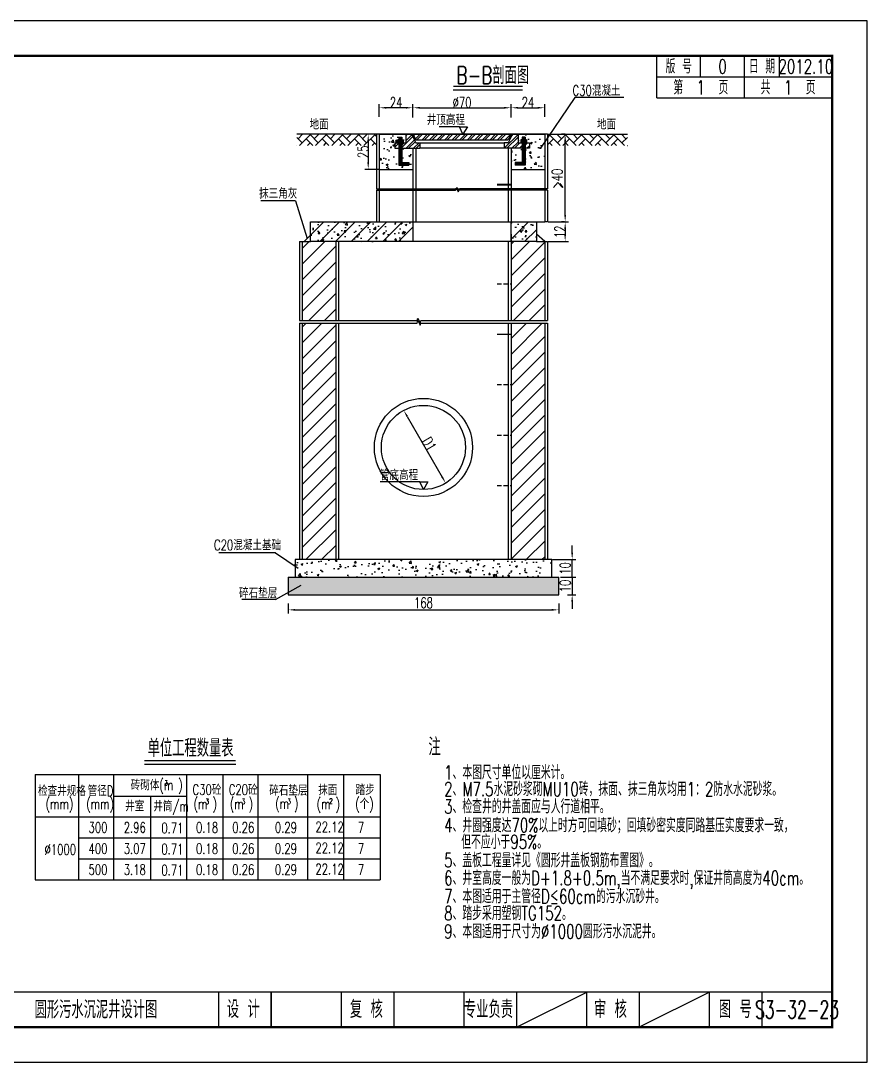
# Model space of a CAD drawing. Extents: x 5781 to 12795, y 1434 to 2653.
# Drawn here: x 9218.4 to 9459.8, y 2094.2 to 2391.2 of the extents above; entities that cross this region are included whole.
import ezdxf
from ezdxf.enums import TextEntityAlignment as Align

# ---------------------------------------------------------------- set-up
doc = ezdxf.new("R2010")
doc.units = 0
doc.header["$LTSCALE"] = 5
doc.linetypes.add('HIDDEN', pattern=[0.375, 0.25, -0.125])
doc.layers.get('0').update_dxf_attribs({"linetype": 'CONTINUOUS'})
for name, color, linetype in [('图框', 7, 'CONTINUOUS'), ('填充', 8, 'CONTINUOUS'), ('尺寸标注', 4, 'CONTINUOUS'), ('文字', 7, 'CONTINUOUS'), ('文字字符', 7, 'CONTINUOUS'), ('结构', 7, 'CONTINUOUS'), ('结构1', 1, 'CONTINUOUS'), ('结构2', 7, 'CONTINUOUS'), ('钢筋', 1, 'CONTINUOUS'), ('钢筋2', 3, 'CONTINUOUS')]:
    doc.layers.add(name, color=color, linetype=linetype)
doc.styles.get("Standard").update_dxf_attribs({"font": 'simplex1.shx', "width": 0.7, "bigfont": 'hztxt.shx'})
pattern_1 = [(50, (7819.7607, 2793.0083), (5.46554, -0.478173), [0.5715, -6.2865]), (355, (7819.7607, 2793.0083), (-1.057285, 5.7317), [0.4572, -5.0292]), (100.451, (7820.216, 2792.9685), (4.408275, 5.2535), [0.4857, -5.3427]), (46.1842, (7819.761, 2794.5323), (8.13237, -1.26127), [0.85725, -9.42975]), (96.6356, (7820.438, 2794.427), (7.122127, 7.422767), [0.72855, -8.01405]), (351.184, (7819.761, 2794.532), (7.12214, 7.422754), [0.6858, -7.5438]), (21, (7820.5227, 2794.1513), (4.548446, -3.067966), [0.5715, -6.2865]), (326, (7820.5227, 2794.1513), (1.85406, 5.525639), [0.4572, -5.0292]), (71.4514, (7820.9017, 2793.8957), (6.402495, 2.457686), [0.4857, -5.3427]), (37.5, (7819.7607, 2793.0083), (0.092658, 2.5366512), [0, -4.96824, 0, -5.1054, 0, -5.04825]), (7.5, (7819.7607, 2793.0083), (2.00459, 3.0054172), [0, -2.91084, 0, -4.85394, 0, -1.92405]), (327.5, (7818.0614, 2793.0083), (4.0677179, -0.1718623), [0, -1.905, 0, -5.9436, 0, -7.8867]), (317.5, (7817.2994, 2793.0083), (4.4438754, 0.762795), [0, -2.4765, 0, -3.94716, 0, -5.6007])]

# ---------------------------------------------------------------- blocks, each defined once
blk = doc.blocks.new('series')
at = {"width": 0.75}
for tag, height, p in [('页码', 4, (-35, -19)), ('图名', 5, (-220, -282)), ('图号', 5, (-20, -282))]:
    blk.add_attdef(tag, text='', height=height, dxfattribs=at).set_placement(p, align=Align.MIDDLE_CENTER)
blk = doc.blocks.new('DIM')
at = {"layer": '尺寸标注'}
blk.add_solid([(-1, -0.125), (-1, 0.125), (0, 0)], dxfattribs=at)
blk = doc.blocks.new('123')
at = {"layer": '图框'}
blk.add_lwpolyline([(6201.38, 2092.12), (6201.38, 2389.12), (5781.38, 2389.12), (5781.38, 2092.12)], close=True, dxfattribs=at)

msp = doc.modelspace()

# ---------------------------------------------------------------- hatches: boundary and pattern name
at = {"layer": '填充'}
h = msp.add_hatch(dxfattribs=at)
h.set_pattern_fill('AR-HBONE', color=8, scale=0.016, style=0)
h.set_pattern_definition([(45, (9591.7365, 2150.5995), (2e-16, 2.2989456), [4.8768, -1.6256]), (135, (9592.886, 2151.749), (2e-16, 2.2989456), [4.8768, -1.6256])])
h.paths.add_polyline_path([(9319.8256, 2358.8021), (9297.0596, 2358.8021), (9297.0596, 2355.6021), (9319.8256, 2355.6021)])
h = msp.add_hatch(dxfattribs=at)
h.set_pattern_fill('AR-CONC', color=8, scale=0.03, style=0)
h.set_pattern_definition(pattern_1)
h.paths.add_polyline_path([(9320.6256, 2348.8028), (9330.2256, 2348.8028), (9330.2256, 2354.8028), (9327.0256, 2354.8028), (9327.0256, 2350.8028), (9329.0256, 2350.8028), (9329.0256, 2350.0028), (9326.2256, 2350.0028), (9326.2256, 2354.8028), (9325.0256, 2354.8028), (9325.0256, 2356.4028), (9325.8256, 2356.4028), (9325.8256, 2357.2028), (9326.2256, 2357.2028), (9326.2256, 2358.0028), (9327.0256, 2358.0028), (9327.0256, 2357.2028), (9327.4256, 2357.2028), (9327.4256, 2356.4028), (9328.2256, 2356.4028), (9328.2256, 2358.8021), (9320.6256, 2358.8021)])
h.paths.add_polyline_path([(9367.8256, 2358.8021), (9360.2256, 2358.8021), (9360.2256, 2356.4028), (9361.0256, 2356.4028), (9361.0256, 2357.2028), (9361.4256, 2357.2028), (9361.4256, 2358.0028), (9362.2256, 2358.0028), (9362.2256, 2357.2028), (9362.6256, 2357.2028), (9362.6256, 2356.4028), (9363.4256, 2356.4028), (9363.4256, 2354.8028), (9362.2256, 2354.8028), (9362.2256, 2350.0028), (9359.4256, 2350.0028), (9359.4256, 2350.8028), (9361.4256, 2350.8028), (9361.4256, 2354.8028), (9358.2256, 2354.8028), (9358.2256, 2348.8028), (9367.8256, 2348.8028)])
h = msp.add_hatch(dxfattribs=at)
h.set_pattern_fill('ANSI32', scale=0.16, style=0)
h.set_pattern_definition([(45, (9591.7365, 2169.9842), (-1.077631, 1.077631), []), (45, (9592.4549, 2169.9842), (-1.077631, 1.077631), [])])
h.paths.add_polyline_path([(9330.2256, 2358.8028), (9331.0256, 2357.2028), (9344.2256, 2357.2028), (9344.2256, 2358.8028)])
h.paths.add_polyline_path([(9357.4256, 2357.2028), (9358.2256, 2358.8028), (9344.2256, 2358.8028), (9344.2256, 2357.2028)])
h.paths.add_polyline_path([(9360.2256, 2356.4028), (9360.2256, 2358.8028), (9358.624, 2358.8028), (9357.424, 2356.4028), (9356.2256, 2356.4028), (9356.2256, 2354.8028), (9363.4256, 2354.8028), (9363.4256, 2356.4028)])
h.paths.add_polyline_path([(9332.2256, 2354.8028), (9332.2256, 2356.4028), (9331.0271, 2356.4028), (9329.8271, 2358.8028), (9328.2256, 2358.8028), (9328.2256, 2356.4028), (9325.0256, 2356.4028), (9325.0256, 2354.8028)])
h = msp.add_hatch(dxfattribs=at)
h.set_pattern_fill('AR-HBONE', color=8, scale=0.016, style=0)
h.set_pattern_definition([(135, (9096.7147, 2150.5995), (-2e-16, 2.2989456), [4.8768, -1.6256]), (45, (9095.5652, 2151.749), (-2e-16, 2.2989456), [4.8768, -1.6256])])
h.paths.add_polyline_path([(9368.6256, 2358.8021), (9391.3915, 2358.8021), (9391.3915, 2355.6021), (9368.6256, 2355.6021)])
h = msp.add_hatch(dxfattribs=at)
h.set_pattern_fill('AR-CONC', color=8, scale=0.03, style=0)
h.set_pattern_definition(pattern_1)
h.paths.add_polyline_path([(9301.0256, 2333.8021), (9301.0256, 2328.2021), (9330.2256, 2328.2021), (9330.2256, 2333.8021)])
h.paths.add_polyline_path([(9358.2256, 2333.8021), (9358.2256, 2328.2021), (9365.4256, 2328.2021), (9365.4256, 2333.8021)])
h = msp.add_hatch(dxfattribs=at)
h.set_pattern_fill('ANSI31', color=8, style=0)
h.set_pattern_definition([(45, (7935.5604, 1026.0298), (-2.245064, 2.245064), [])])
h.paths.add_polyline_path([(9308.2256, 2304.9283), (9298.6256, 2304.9283), (9298.6256, 2237.4886), (9308.2256, 2237.4886)])
h.paths.add_polyline_path([(9308.2256, 2328.2021), (9301.0256, 2328.2021), (9298.6256, 2328.2021), (9298.6256, 2305.6524), (9308.2256, 2305.6524)])
h.paths.add_polyline_path([(9367.8256, 2328.2021), (9365.4256, 2328.2021), (9358.2256, 2328.2021), (9358.2256, 2305.6524), (9367.8256, 2305.6524)])
h.paths.add_polyline_path([(9367.8256, 2304.9283), (9358.2256, 2304.9283), (9358.2256, 2237.4886), (9367.8256, 2237.4886)])
h = msp.add_hatch(dxfattribs=at)
h.set_pattern_fill('AR-CONC', color=8, scale=0.03, style=0)
h.set_pattern_definition([(50, (7819.7607, 2784.5885), (5.46554, -0.478173), [0.5715, -6.2865]), (355, (7819.7607, 2784.5885), (-1.057285, 5.7317), [0.4572, -5.0292]), (100.451, (7820.216, 2784.5486), (4.408275, 5.2535), [0.4857, -5.3427]), (46.1842, (7819.761, 2786.1125), (8.13237, -1.26127), [0.85725, -9.42975]), (96.6356, (7820.438, 2786.007), (7.122127, 7.422767), [0.72855, -8.01405]), (351.184, (7819.761, 2786.1125), (7.12214, 7.422754), [0.6858, -7.5438]), (21, (7820.5227, 2785.7315), (4.548446, -3.067966), [0.5715, -6.2865]), (326, (7820.5227, 2785.7315), (1.85406, 5.525639), [0.4572, -5.0292]), (71.4514, (7820.9017, 2785.476), (6.402495, 2.457686), [0.4857, -5.3427]), (37.5, (7819.7607, 2784.5885), (0.092658, 2.5366512), [0, -4.96824, 0, -5.1054, 0, -5.04825]), (7.5, (7819.7607, 2784.5885), (2.00459, 3.0054172), [0, -2.91084, 0, -4.85394, 0, -1.92405]), (327.5, (7818.0614, 2784.5885), (4.0677179, -0.1718623), [0, -1.905, 0, -5.9436, 0, -7.8867]), (317.5, (7817.2994, 2784.5885), (4.4438754, 0.762795), [0, -2.4765, 0, -3.94716, 0, -5.6007])])
h.paths.add_polyline_path([(9296.6256, 2232.4886), (9369.8256, 2232.4886), (9369.8256, 2237.4886), (9296.6256, 2237.4886)])
at = {"layer": '尺寸标注'}
h = msp.add_hatch(dxfattribs=at)
h.set_pattern_fill('ANSI31', color=8, style=0)
h.set_pattern_definition([(45, (7819.7607, 2793.0083), (-2.245064, 2.245064), [])])
h.paths.add_polyline_path([(9301.0256, 2333.8021), (9301.0256, 2328.2021), (9330.2256, 2328.2021), (9330.2256, 2333.8021)])
h.paths.add_polyline_path([(9358.2256, 2333.8021), (9358.2256, 2328.2021), (9365.4256, 2328.2021), (9365.4256, 2333.8021)])
h = msp.add_hatch(dxfattribs=at)
h.set_pattern_fill('AR-SAND', color=8, scale=0.03, style=0)
h.set_pattern_definition([(37.5, (8373.6792, 1202.1386), (-0.0480009, 1.4682397), [0, -1.15824, 0, -1.2954, 0, -1.23825]), (7.5, (8373.6792, 1202.1386), (1.3485698, 2.1504753), [0, -0.62484, 0, -1.04394, 0, -0.40005]), (327.5, (8372.742, 1202.1386), (2.3729771, 0.0043116), [0, -0.381, 0, -1.3716, 0, -1.7907]), (317.5, (8372.742, 1202.1386), (2.2906694, 0.668788), [0, -0.1905, 0, -0.89916, 0, -1.0287])])
h.paths.add_polyline_path([(9294.6256, 2232.4886), (9294.6256, 2227.4886), (9371.8256, 2227.4886), (9371.8256, 2232.4886)])

# ---------------------------------------------------------------- linework, layer by layer
for p, q in [((9341.7278, 2371.4979), (9361.4836, 2371.4979)), ((9319.8256, 2358.8021), (9297.0596, 2358.8021)), ((9368.6256, 2358.8021), (9391.3915, 2358.8021)), ((9253.622, 2179.1822), (9279.6726, 2179.1822))]:
    msp.add_line(p, q)
at = {"const_width": 0.4}
for points in [[(9341.7278, 2372.4979), (9361.4836, 2372.4979)], [(9253.622, 2180.1822), (9279.6726, 2180.1822)]]:
    msp.add_lwpolyline(points, dxfattribs=at)
at = {"layer": '图框'}
for p, q in [((9399.7937, 2369.1667), (9399.7937, 2381.1667)), ((9412.2937, 2375.1667), (9412.2937, 2381.1667)), ((9424.7937, 2375.1667), (9424.7937, 2381.1667)), ((9434.7937, 2375.1667), (9434.7937, 2381.1667)), ((9399.7937, 2375.1667), (9449.7937, 2375.1667)), ((9424.7937, 2369.1667), (9424.7937, 2375.1667)), ((9399.7937, 2369.1667), (9449.7937, 2369.1667)), ((9359.7937, 2104.1667), (9379.7937, 2114.1667)), ((9414.7937, 2114.1667), (9394.7937, 2104.1667))]:
    msp.add_line(p, q, dxfattribs=at)
for points, const_width in [([(9449.7937, 2381.1667), (9069.7937, 2381.1667), (9069.7937, 2104.1667), (9449.7937, 2104.1667), (9449.7937, 2381.1667)], 0.7), ([(9069.7937, 2114.1667), (9449.7937, 2114.1667)], 0.4), ([(9274.7937, 2104.1667), (9274.7937, 2114.1667)], 0.4), ([(9289.7937, 2104.1667), (9289.7937, 2114.1667)], 0.4), ([(9309.7937, 2104.1667), (9309.7937, 2114.1667)], 0.4), ([(9324.7937, 2104.1667), (9324.7937, 2114.1667)], 0.4), ([(9344.7937, 2104.1667), (9344.7937, 2114.1667)], 0.4), ([(9344.7937, 2104.1667), (9344.7937, 2114.1667)], 0.4), ([(9359.7937, 2104.1667), (9359.7937, 2114.1667)], 0.4), ([(9379.7937, 2104.1667), (9379.7937, 2114.1667)], 0.4), ([(9394.7937, 2104.1667), (9394.7937, 2114.1667)], 0.4), ([(9414.7937, 2104.1667), (9414.7937, 2114.1667)], 0.4), ([(9429.7937, 2104.1667), (9429.7937, 2114.1667)], 0.4)]:
    msp.add_lwpolyline(points, dxfattribs=dict(at, const_width=const_width))
at = {"layer": '填充', "color": 1}
for p, q in [((9358.2256, 2330.3021), (9358.2256, 2305.6524)), ((9298.6256, 2328.2021), (9298.6256, 2305.6524)), ((9308.2256, 2328.2021), (9308.2256, 2305.6524)), ((9367.8256, 2328.2021), (9367.8256, 2305.6524)), ((9298.6256, 2304.9283), (9298.6256, 2237.4886)), ((9308.2256, 2304.9283), (9308.2256, 2237.4886)), ((9358.2256, 2304.9283), (9358.2256, 2237.4886)), ((9367.8256, 2304.9283), (9367.8256, 2237.4886)), ((9369.8256, 2237.4886), (9296.6256, 2237.4886))]:
    msp.add_line(p, q, dxfattribs=at)
at = {"layer": '填充'}
for p, q in [((9297.8256, 2328.2021), (9301.0256, 2328.2021)), ((9365.4256, 2328.2021), (9368.6256, 2328.2021))]:
    msp.add_line(p, q, dxfattribs=at)
at = {"layer": '填充', "color": 1}
for points in [[(9301.0256, 2333.8021), (9330.2256, 2333.8021), (9330.2256, 2328.2021), (9301.0256, 2328.2021)], [(9358.2256, 2333.8021), (9365.4256, 2333.8021), (9365.4256, 2328.2021), (9358.2256, 2328.2021)]]:
    msp.add_lwpolyline(points, close=True, dxfattribs=at)
at = {"layer": '尺寸标注'}
for p, q in [((9320.6256, 2363.8325), (9320.6256, 2367.3704)), ((9330.2256, 2363.6325), (9330.2256, 2367.3704)), ((9330.2259, 2363.8325), (9330.2259, 2367.3704)), ((9358.2256, 2363.6325), (9358.2256, 2367.3704)), ((9358.2256, 2363.8331), (9358.2256, 2367.3704)), ((9376.4056, 2369.3202), (9366.5722, 2354.8373)), ((9367.8256, 2363.8325), (9367.8256, 2367.3704)), ((9390.4129, 2369.3202), (9376.4056, 2369.3202)), ((9328.2259, 2366.3704), (9322.6256, 2366.3704)), ((9332.2256, 2366.3704), (9356.2256, 2366.3704)), ((9360.2256, 2366.3704), (9365.8256, 2366.3704)), ((9320.4256, 2358.8021), (9316.4654, 2358.8021)), ((9343.4778, 2360.9622), (9337.6972, 2360.9622)), ((9344.479, 2358.8021), (9343.4778, 2360.9622)), ((9343.4778, 2360.9622), (9345.7467, 2360.9622)), ((9345.7467, 2360.9622), (9344.479, 2358.8021)), ((9373.6856, 2358.8021), (9372.6427, 2358.8021)), ((9317.4654, 2356.8021), (9317.4654, 2350.8028)), ((9373.6427, 2335.8021), (9373.6427, 2356.8021)), ((9320.4256, 2348.8028), (9316.4654, 2348.8028)), ((9372.161, 2344.8076), (9373.0203, 2343.6224)), ((9296.7548, 2339.861), (9286.8143, 2339.861)), ((9296.7548, 2339.861), (9300.0819, 2329.1041)), ((9368.8256, 2333.8021), (9374.6427, 2333.8021)), ((9373.4427, 2333.8021), (9372.6427, 2333.8021)), ((9373.6427, 2331.8021), (9373.6427, 2330.2021)), ((9299.1799, 2328.2021), (9301.0256, 2330.0478)), ((9365.4256, 2330.3021), (9365.4256, 2328.2021)), ((9367.8256, 2328.2021), (9365.4256, 2330.3021)), ((9368.8256, 2328.2021), (9374.6427, 2328.2021)), ((9368.8256, 2328.2021), (9374.6427, 2328.2021)), ((9328.5819, 2278.3466), (9338.5749, 2261.0381)), ((9332.2244, 2259.6487), (9320.9205, 2259.6487)), ((9332.2244, 2259.6487), (9334.4932, 2259.6487)), ((9333.2256, 2257.4886), (9332.2244, 2259.6487)), ((9334.4932, 2259.6487), (9333.2256, 2257.4886)), ((9291.0661, 2239.4765), (9274.882, 2239.4765)), ((9291.0661, 2239.4765), (9297.444, 2235.0138)), ((9375.647, 2239.4886), (9375.647, 2241.4886)), ((9370.0256, 2237.4886), (9374.6427, 2237.4886)), ((9370.0256, 2237.4886), (9374.6427, 2237.4886)), ((9372.2298, 2237.4886), (9376.647, 2237.4886)), ((9372.3256, 2237.4886), (9376.647, 2237.4886)), ((9374.3298, 2237.4886), (9376.647, 2237.4886)), ((9375.647, 2232.4886), (9375.647, 2237.4886)), ((9372.3256, 2232.4886), (9376.647, 2232.4886)), ((9374.3298, 2232.4886), (9376.647, 2232.4886)), ((9374.3298, 2232.4886), (9376.647, 2232.4886)), ((9375.647, 2232.4886), (9375.647, 2227.4886)), ((9375.647, 2230.4886), (9375.647, 2228.4886)), ((9375.647, 2230.4886), (9375.647, 2228.4886)), ((9291.0661, 2226.1408), (9298.3498, 2230.2406)), ((9291.0661, 2226.1408), (9281.4158, 2226.1408)), ((9294.6256, 2224.9886), (9294.6256, 2222.168)), ((9371.8256, 2224.9886), (9371.8256, 2222.168)), ((9374.3298, 2227.4886), (9376.647, 2227.4886)), ((9375.647, 2225.4886), (9375.647, 2223.4886)), ((9296.6256, 2223.168), (9369.8256, 2223.168))]:
    msp.add_line(p, q, dxfattribs=at)
at = {"layer": '尺寸标注', "color": 1}
msp.add_line((9294.6256, 2232.4886), (9371.8256, 2232.4886), dxfattribs=at)
at = {"layer": '文字字符', "color": 1, "linetype": 'ByBlock'}
for p, q in [((9222.4431, 2176.1822), (9320.8516, 2176.1822)), ((9222.4431, 2176.1822), (9222.4431, 2146.1822)), ((9320.8516, 2176.1822), (9320.8516, 2146.1822)), ((9222.4431, 2146.1822), (9320.8516, 2146.1822))]:
    msp.add_line(p, q, dxfattribs=at)
at = {"layer": '文字字符'}
for p, q in [((9234.8467, 2176.1822), (9234.8467, 2146.1822)), ((9244.8467, 2176.1822), (9244.8467, 2146.1822)), ((9265.6221, 2176.1822), (9265.6221, 2164.1822)), ((9265.6221, 2176.1822), (9265.6221, 2146.1822)), ((9275.9512, 2176.1822), (9275.9512, 2146.1822)), ((9285.9512, 2176.1822), (9285.9512, 2146.1822)), ((9300.1056, 2176.1822), (9300.1056, 2146.1822)), ((9310.4111, 2176.1822), (9310.4111, 2164.1822)), ((9265.6221, 2169.9183), (9244.8467, 2169.9183)), ((9255.4076, 2169.9183), (9255.4076, 2146.1822)), ((9222.4431, 2164.1822), (9320.8516, 2164.1822)), ((9222.4431, 2164.1822), (9320.8516, 2164.1822)), ((9222.4431, 2164.1822), (9320.8516, 2164.1822)), ((9310.4111, 2164.1822), (9310.4111, 2146.1822)), ((9234.8467, 2158.1822), (9320.8516, 2158.1822)), ((9234.8467, 2152.1822), (9320.8516, 2152.1822))]:
    msp.add_line(p, q, dxfattribs=at)
at = {"layer": '结构'}
for p, q in [((9332.2256, 2356.4028), (9356.2256, 2356.4028)), ((9356.2256, 2354.8028), (9332.2256, 2354.8028)), ((9342.3842, 2343.2148), (9342.8082, 2343.6664)), ((9342.8082, 2343.6664), (9343.1769, 2342.7299)), ((9319.8256, 2343.2148), (9342.3842, 2343.2148)), ((9319.8256, 2342.8402), (9342.3315, 2342.8402)), ((9342.3315, 2342.8402), (9342.7554, 2343.2918)), ((9342.7554, 2343.2918), (9343.1241, 2342.3553)), ((9343.1241, 2342.3553), (9343.4087, 2342.8402)), ((9343.1769, 2342.7299), (9343.4615, 2343.2148)), ((9368.6256, 2342.8402), (9343.4087, 2342.8402)), ((9368.6256, 2343.2148), (9343.4615, 2343.2148))]:
    msp.add_line(p, q, dxfattribs=at)
for points in [[(9297.8256, 2305.6524), (9331.445, 2305.6524), (9331.6489, 2306.3766), (9332.2953, 2305.0494), (9332.5223, 2305.6524), (9368.6256, 2305.6524)], [(9297.8256, 2304.9283), (9331.445, 2304.9283), (9331.6489, 2305.6525), (9332.2953, 2304.3252), (9332.5223, 2304.9283), (9368.6256, 2304.9283)]]:
    msp.add_lwpolyline(points, dxfattribs=at)
for radius in [14, 12]:
    msp.add_circle((9333.2256, 2269.4886), radius, dxfattribs=at)
at = {"layer": '结构1'}
for p, q in [((9354.2256, 2344.6021), (9358.2256, 2344.6021)), ((9354.2256, 2344.4021), (9358.2256, 2344.4021)), ((9354.2256, 2301.8021), (9358.2256, 2301.8021)), ((9296.6256, 2237.4886), (9296.6256, 2232.4886)), ((9369.8256, 2232.4886), (9369.8256, 2237.4886)), ((9294.6256, 2232.4886), (9294.6256, 2227.4886)), ((9371.8256, 2227.4886), (9371.8256, 2232.4886)), ((9294.6256, 2227.4886), (9371.8256, 2227.4886))]:
    msp.add_line(p, q, dxfattribs=at)
at = {"layer": '结构1', "linetype": 'HIDDEN'}
for p, q in [((9354.2256, 2316.2021), (9358.2256, 2316.2021)), ((9354.2256, 2287.4021), (9358.2256, 2287.4021)), ((9354.2256, 2273.0021), (9358.2256, 2273.0021)), ((9354.2256, 2258.6021), (9358.2256, 2258.6021))]:
    msp.add_line(p, q, dxfattribs=at)
at = {"layer": '结构2'}
msp.add_lwpolyline([(9301.0256, 2333.8021), (9365.4256, 2333.8021), (9365.4256, 2328.2021), (9301.0256, 2328.2021)], close=True, dxfattribs=at)
at = {"layer": '钢筋', "linetype": 'Continuous'}
for p, q in [((9320.6256, 2358.8028), (9367.8256, 2358.8028)), ((9320.6256, 2358.8028), (9320.6256, 2348.8028)), ((9367.8256, 2358.8028), (9367.8256, 2348.8028)), ((9330.2256, 2354.8028), (9330.2256, 2348.8028)), ((9358.2256, 2354.8028), (9358.2256, 2348.8028)), ((9320.6256, 2348.8028), (9320.6256, 2343.2148)), ((9330.2256, 2348.8028), (9330.2256, 2343.2148)), ((9358.2256, 2348.8028), (9358.2256, 2343.2148)), ((9367.8256, 2348.8028), (9367.8256, 2343.2148)), ((9320.6256, 2342.8402), (9320.6256, 2333.8021)), ((9330.2256, 2342.8402), (9330.2256, 2333.8021)), ((9358.2256, 2342.8402), (9358.2256, 2333.8021)), ((9367.8256, 2342.8402), (9367.8256, 2333.8021))]:
    msp.add_line(p, q, dxfattribs=at)
at = {"layer": '钢筋'}
for p, q in [((9328.2256, 2358.8028), (9328.2256, 2356.4028)), ((9329.8271, 2358.8028), (9331.0271, 2356.4028)), ((9330.2256, 2358.8028), (9331.0256, 2357.2028)), ((9358.624, 2358.8028), (9357.424, 2356.4028)), ((9358.2256, 2358.8028), (9357.4256, 2357.2028)), ((9360.2256, 2358.8028), (9360.2256, 2356.4028)), ((9325.0256, 2356.4028), (9328.2256, 2356.4028)), ((9325.0256, 2356.4028), (9325.0256, 2354.8028)), ((9331.0256, 2357.2028), (9357.4256, 2357.2028)), ((9331.0271, 2356.4028), (9332.2256, 2356.4028)), ((9332.2256, 2356.4028), (9332.2256, 2354.8028)), ((9357.424, 2356.4028), (9356.2256, 2356.4028)), ((9356.2256, 2356.4028), (9356.2256, 2354.8028)), ((9360.2256, 2356.4028), (9363.4256, 2356.4028)), ((9363.4256, 2356.4028), (9363.4256, 2354.8028)), ((9325.0256, 2354.8028), (9332.2256, 2354.8028)), ((9363.4256, 2354.8028), (9356.2256, 2354.8028)), ((9320.6256, 2348.8028), (9330.2256, 2348.8028)), ((9358.2256, 2348.8028), (9367.8256, 2348.8028)), ((9358.2256, 2333.8021), (9367.8256, 2333.8021))]:
    msp.add_line(p, q, dxfattribs=at)
at = {"layer": '钢筋2', "linetype": 'Continuous'}
for p, q in [((9319.8256, 2358.8028), (9319.8256, 2343.2148)), ((9368.6256, 2358.8028), (9368.6256, 2343.2148)), ((9331.0256, 2354.8028), (9331.0256, 2343.2148)), ((9357.4256, 2354.8028), (9357.4256, 2343.2148)), ((9319.8256, 2342.8402), (9319.8256, 2333.8021)), ((9331.0256, 2342.8402), (9331.0256, 2333.8021)), ((9357.4256, 2342.8402), (9357.4256, 2333.8021)), ((9368.6256, 2342.8402), (9368.6256, 2333.8021)), ((9368.6256, 2333.8021), (9367.8256, 2333.8021)), ((9297.8256, 2328.2021), (9297.8256, 2305.6524)), ((9309.0256, 2328.2021), (9309.0256, 2305.6524)), ((9357.4256, 2328.2021), (9357.4256, 2305.6524)), ((9368.6256, 2328.2021), (9368.6256, 2305.6524)), ((9297.8256, 2304.9283), (9297.8256, 2237.4886)), ((9309.0256, 2304.9283), (9309.0256, 2237.4886)), ((9357.4256, 2304.9283), (9357.4256, 2237.4886)), ((9368.6256, 2304.9283), (9368.6256, 2237.4886))]:
    msp.add_line(p, q, dxfattribs=at)
at = {"layer": '钢筋2'}
msp.add_line((9368.6256, 2358.8021), (9319.8256, 2358.8021), dxfattribs=at)
at = {"layer": '钢筋2', "color": 7, "linetype": 'Continuous'}
for p, q in [((9325.8256, 2357.2028), (9327.4256, 2357.2028)), ((9325.8256, 2357.2028), (9325.8256, 2356.4028)), ((9325.8256, 2357.0028), (9327.4256, 2357.0028)), ((9325.8256, 2356.8028), (9327.4256, 2356.8028)), ((9325.8256, 2356.6028), (9327.4256, 2356.6028)), ((9326.2256, 2358.0028), (9327.0256, 2358.0028)), ((9326.2256, 2358.0028), (9326.2256, 2350.0028)), ((9326.4256, 2358.0028), (9326.4256, 2350.2028)), ((9326.6256, 2358.0028), (9326.6256, 2350.4028)), ((9326.8256, 2358.0028), (9326.8256, 2350.6028)), ((9327.0256, 2358.0028), (9327.0256, 2350.8028)), ((9327.4256, 2357.2028), (9327.4256, 2356.4028)), ((9362.6256, 2357.2028), (9361.0256, 2357.2028)), ((9361.0256, 2357.2028), (9361.0256, 2356.4028)), ((9362.6256, 2357.0028), (9361.0256, 2357.0028)), ((9362.6256, 2356.8028), (9361.0256, 2356.8028)), ((9362.6256, 2356.6028), (9361.0256, 2356.6028)), ((9362.2256, 2358.0028), (9361.4256, 2358.0028)), ((9361.4256, 2358.0028), (9361.4256, 2350.8028)), ((9361.6256, 2358.0028), (9361.6256, 2350.6028)), ((9361.8256, 2358.0028), (9361.8256, 2350.4028)), ((9362.0256, 2358.0028), (9362.0256, 2350.2028)), ((9362.2256, 2358.0028), (9362.2256, 2350.0028)), ((9362.6256, 2357.2028), (9362.6256, 2356.4028)), ((9326.2256, 2350.0028), (9329.0256, 2350.0028)), ((9326.4256, 2350.2028), (9329.0256, 2350.2028)), ((9326.6256, 2350.4028), (9329.0256, 2350.4028)), ((9326.8256, 2350.6028), (9329.0256, 2350.6028)), ((9327.0256, 2350.8028), (9329.0256, 2350.8028)), ((9329.0256, 2350.8028), (9329.0256, 2350.0028)), ((9359.4256, 2350.8028), (9359.4256, 2350.0028)), ((9361.4256, 2350.8028), (9359.4256, 2350.8028)), ((9361.6256, 2350.6028), (9359.4256, 2350.6028)), ((9361.8256, 2350.4028), (9359.4256, 2350.4028)), ((9362.0256, 2350.2028), (9359.4256, 2350.2028)), ((9362.2256, 2350.0028), (9359.4256, 2350.0028))]:
    msp.add_line(p, q, dxfattribs=at)

# ---------------------------------------------------------------- block references
at = {"layer": '图框'}
ref = msp.add_blockref('series', (9459.7937, 2391.1667), dxfattribs=at)
ref.add_attrib('页码', '第  1  页    共  1  页', dxfattribs={"layer": '0', "height": 4, "width": 0.7}).set_placement((9424.7937, 2372.1667), align=Align.MIDDLE_CENTER)
ref.add_attrib('图名', '圆形污水沉泥井设计图', dxfattribs={"layer": '0', "height": 5, "width": 0.7}).set_placement((9239.7937, 2109.1667), align=Align.MIDDLE_CENTER)
ref.add_attrib('图号', 'S3-32-23', dxfattribs={"layer": '0', "height": 5, "width": 0.65}).set_placement((9439.7937, 2109.1667), align=Align.MIDDLE_CENTER)
at = {"layer": '填充', "xscale": 2, "yscale": 2, "zscale": 2, "rotation": 90}
msp.add_blockref('DIM', (9317.4654, 2358.8021), dxfattribs=at)
at = {"layer": '尺寸标注'}
msp.add_blockref('123', (3258.4169, 2.046), dxfattribs=at)
at = {"layer": '尺寸标注', "yscale": 2, "zscale": 2}
for p, xscale, rotation in [((9320.6256, 2366.3704), 2, 180), ((9330.2256, 2366.3704), 2, 180), ((9358.2256, 2366.3704), 2, 180), ((9373.6427, 2358.8021), 2, 90), ((9317.4654, 2348.8028), 2, 270), ((9373.6427, 2333.8021), 2, 270), ((9373.6427, 2333.8021), 2, 90), ((9373.6427, 2328.2021), 2, 270), ((9327.5819, 2280.0787), 1.999999999999968, 120.0000000000005), ((9339.5749, 2259.306), 2.000000000000165, 299.9999999999973), ((9375.647, 2237.4886), 2, 270), ((9375.647, 2232.4886), 2, 90), ((9375.647, 2232.4886), 2, 90), ((9375.647, 2227.4886), 2, 90), ((9294.6256, 2223.168), 2, 180)]:
    msp.add_blockref('DIM', p, dxfattribs=dict(at, xscale=xscale, rotation=rotation))
at = {"layer": '尺寸标注', "xscale": 2, "yscale": 2, "zscale": 2}
for p in [(9330.2259, 2366.3704), (9358.2256, 2366.3704), (9367.8256, 2366.3704), (9371.8256, 2223.168)]:
    msp.add_blockref('DIM', p, dxfattribs=at)

# ---------------------------------------------------------------- texts
at = {"layer": '图框', "color": 7, "width": 0.7}
for s, height, p in [('版 号', 4, (9406.0437, 2378.1667)), ('0', 4, (9418.5437, 2378.1667)), ('日 期', 4, (9429.7937, 2378.1667)), ('2012.10', 4, (9442.2937, 2378.1667)), ('设 计', 5, (9281.8384, 2109.2613)), ('复 核', 5, (9316.9332, 2109.2613)), ('专业负责', 5, (9351.7839, 2109.2613)), ('审 核', 5, (9386.5577, 2109.2613)), ('图 号', 5, (9422.1769, 2109.2613))]:
    msp.add_text(s, height=height, dxfattribs=at).set_placement(p, align=Align.MIDDLE_CENTER)
msp.add_text('注', height=5, dxfattribs=at).set_placement((9334.6391, 2186.6052), align=Align.TOP_LEFT)
at = {"layer": '尺寸标注', "color": 7, "width": 0.7}
msp.add_text('>40', height=3, rotation=90, dxfattribs=at).set_placement((9372.8561, 2343.2391))
at = {"layer": '尺寸标注', "color": 7, "linetype": 'Continuous', "width": 0.7}
for s, p in [('1、本图尺寸单位以厘米计。', (9339.1192, 2174.8258)), ('2、M7.5水泥砂浆砌MU10砖，抹面、抹三角灰均用1：2防水水泥砂浆。', (9339.1192, 2170.0731)), ('3、检查井的井盖面应与人行道相平。', (9339.1192, 2165.0969)), ('4、井圈强度达70%%%以上时方可回填砂；回填砂密实度同路基压实度要求一致，', (9339.1192, 2159.7283)), ('   但不应小于95%。', (9337.7417, 2154.994)), ('5、盖板工程量详见《圆形井盖板钢筋布置图》。', (9339.1192, 2149.7443)), ('6、井室高度一般为D+1.8+0.5m,当不满足要求时,保证井筒高度为40cm。', (9339.1192, 2144.6932)), ('7、本图适用于主管径D≤60cm的污水沉砂井。', (9339.1192, 2139.4627)), ('8、踏步采用塑钢TG152。', (9339.1192, 2134.6485)), ('9、本图适用于尺寸为%%C1000圆形污水沉泥井。', (9339.1192, 2129.4663))]:
    msp.add_text(s, height=4, dxfattribs=at).set_placement(p)
at = {"layer": '尺寸标注', "color": 7, "char_height": 3, "attachment_point": 5}
for s, insert in [('\\A1;24', (9325.4257, 2367.8704)), ('\\A1;%%c70', (9344.2256, 2367.8704)), ('\\A1;24', (9363.0256, 2367.8704)), ('168', (9333.2256, 2225.168))]:
    msp.add_mtext(s, dxfattribs=dict(at, insert=insert))
for s, insert, rotation in [('\\A1;25', (9315.9654, 2353.8024), 90), ('\\A1;12', (9372.1427, 2331.0021), 90), ('\\A1;D1', (9334.8774, 2270.4424), 300), ('\\A1;10', (9373.647, 2234.9886), 90), ('\\A1;10', (9373.647, 2229.9886), 90)]:
    msp.add_mtext(s, dxfattribs=dict(at, insert=insert, rotation=rotation))
at = {"layer": '文字', "color": 7, "width": 0.7}
for s, height, p in [('B-B剖面图', 5, (9342.6578, 2373.1557)), ('单位工程数量表', 5, (9254.552, 2181.2453)), ('%%C1000', 3, (9225.129, 2153.3273))]:
    msp.add_text(s, height=height, dxfattribs=at).set_placement(p)
at = {"layer": '文字字符', "color": 7, "width": 0.7}
for s, p in [('C30混凝土', (9382.606, 2371.4274)), ('地面', (9303.4517, 2361.821)), ('地面', (9385.4437, 2361.821)), ('抹三角灰', (9291.7957, 2342.0846)), ('C20混凝土基础', (9283.0497, 2241.8063)), ('碎石垫层', (9286.0649, 2228.1218))]:
    msp.add_text(s, height=3, dxfattribs=at).set_placement(p, align=Align.MIDDLE)
for s, height, p in [('砖砌体(m )', 3, (9249.7169, 2171.6981)), ('3', 1.5, (9259.2528, 2173.0472)), ('检查井规格', 3, (9223.2787, 2170.0668)), ('管径D', 3, (9237.4354, 2170.0668)), ('C30砼', 3, (9267.3621, 2170.3725)), ('C20砼', 3, (9277.6912, 2170.3725)), ('碎石垫层', 3, (9289.2358, 2170.172)), ('抹面', 3, (9303.1952, 2170.3126)), ('踏步', 3, (9313.8755, 2170.3725)), ('(mm)', 3, (9225.45, 2166.3663)), ('(mm)', 3, (9237.0303, 2166.3663)), ('井室', 3, (9248.1447, 2165.7388)), ('井筒/m', 3, (9256.1773, 2165.6868)), ('(m )', 3, (9267.6608, 2166.3663)), ('3', 1.5, (9270.9823, 2167.764)), ('(m )', 3, (9277.9899, 2166.3663)), ('3', 1.5, (9281.3114, 2167.764)), ('(m )', 3, (9290.9322, 2166.4332)), ('3', 1.5, (9294.3395, 2167.7976)), ('(m )', 3, (9302.7674, 2166.3064)), ('2', 1.5, (9306.2907, 2167.8653)), ('(个)', 3, (9313.7759, 2166.3663)), ('300', 3, (9237.6958, 2159.5812)), ('2.96', 3, (9247.7358, 2159.5812)), ('0.71', 3, (9258.4705, 2159.443)), ('0.18', 3, (9268.3559, 2159.5812)), ('0.26', 3, (9278.685, 2159.5812)), ('0.29', 3, (9290.846, 2159.5812)), ('22.12', 3, (9302.4082, 2159.7295)), ('7', 3, (9314.5322, 2159.5812)), ('400', 3, (9237.6958, 2153.5812)), ('3.07', 3, (9247.7358, 2153.5812)), ('0.71', 3, (9258.4705, 2153.443)), ('0.18', 3, (9268.3559, 2153.5812)), ('0.26', 3, (9278.685, 2153.5812)), ('0.29', 3, (9290.846, 2153.5812)), ('22.12', 3, (9302.4082, 2153.7295)), ('7', 3, (9314.5322, 2153.5812)), ('500', 3, (9237.6958, 2147.5812)), ('3.18', 3, (9247.7358, 2147.5812)), ('0.71', 3, (9258.4705, 2147.443)), ('0.18', 3, (9268.3559, 2147.5812)), ('0.26', 3, (9278.685, 2147.5812)), ('0.29', 3, (9290.846, 2147.5812)), ('22.12', 3, (9302.4082, 2147.7295)), ('7', 3, (9314.5322, 2147.5812))]:
    msp.add_text(s, height=height, dxfattribs=at).set_placement(p)
at = {"layer": '结构', "color": 7, "width": 0.7}
for s, p in [('井顶高程', (9334.1689, 2361.4622)), ('管底高程', (9320.7901, 2260.1487))]:
    msp.add_text(s, height=3, dxfattribs=at).set_placement(p)

doc.saveas('drawing.dxf')
